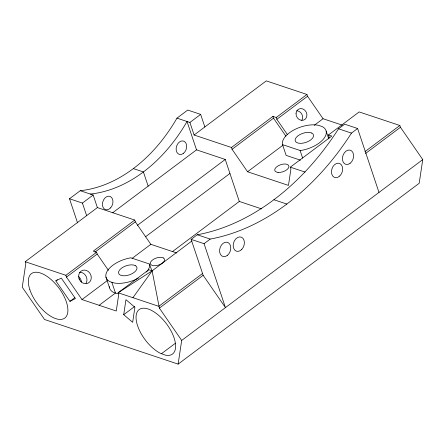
<?xml version="1.0" encoding="UTF-8"?>
<svg xmlns="http://www.w3.org/2000/svg" width="445" height="445" viewBox="0 0 445 445"><rect width="100%" height="100%" fill="white"/><g stroke="black" fill="none" stroke-linecap="round" stroke-linejoin="round"><path stroke-width="0.67" d="M138.295 278.192A22.856 11.431 -18.5 0 1 114.226 282.992L110.204 281.757A22.856 11.431 -18.5 0 1 108.847 268.902A22.856 11.431 -18.5 0 1 130.852 257.805L149.576 264.057L149.531 266.683A22.856 11.431 -18.5 0 1 146.483 271.995M123.716 314.704L125.946 299.68L134.907 307.289L132.677 322.308L123.716 314.704L134.635 306.51M328.749 138.823L329.055 136.765L328.454 134.969L359.165 111.934L399.849 125.484L400.45 127.281L422.75 159.594L419.19 183.279L178.128 364.116L44.55 319.516L22.25 287.203L25.81 263.518L25.209 261.721L97.377 207.587L134.729 220.058L135.33 221.855L150.838 244.322L176.81 252.994M178.128 364.116L181.688 340.436L159.388 308.118L152.123 270.844L148.808 269.737L118.103 292.771L118.704 294.568L116.262 311.011L81.986 299.568L66.483 277.102L65.882 275.305L25.209 261.721M152.123 270.844L118.103 292.771L132.927 297.688L152.123 270.844L191.917 240.984M77.558 222.878L69.492 198.759L80.239 190.699A146.027 105.337 -71.5 0 0 176.971 118.131L187.718 110.065L200.651 114.387L204.856 126.959M69.492 198.759L82.42 203.076L93.172 195.016L97.377 207.587M176.971 118.131L189.904 122.447L200.651 114.387M189.904 122.447L194.109 135.019L266.271 80.884L306.944 94.462L307.545 96.259L323.053 118.726L342.166 125.112M112.574 212.832L196.518 149.854L225.253 159.449L239.304 201.446L261.571 208.883M134.729 220.058L93.272 251.158L96.593 252.265L97.194 254.062L108.435 270.354M194.109 135.019L231.461 147.495L272.918 116.395L276.239 117.502L276.84 119.299L287.303 134.462M55.82 280.884L61.293 278.086L75.416 298.55L69.943 301.354L55.82 280.884L57.455 279.655M94.98 252.126L135.33 221.855M328.454 134.969L331.77 136.075L290.312 167.175L290.913 168.972L288.471 185.415L247.57 171.759L232.062 149.286L273.519 118.186L272.918 116.395M65.882 275.305L96.593 252.265M276.239 117.502L306.944 94.462M66.483 277.102L97.194 254.062M276.84 119.299L307.545 96.259M137.416 225.342L225.253 159.449M145.437 236.84L229.937 173.45M69.943 301.354L74.855 297.666M132.043 258.423L150.838 244.322M247.57 171.759L282.942 145.22M81.986 299.568L107.212 280.645M314.276 125.312L323.053 118.726M99.135 305.292L115.461 293.044L111.856 282.269M172.593 251.492L239.304 201.446M191.128 239.371L204.06 243.688L225.448 307.606L203.148 275.294L191.128 239.371L197.268 234.765A242.314 174.79 -71.5 0 0 338.528 128.794L344.675 124.183L357.602 128.505L378.99 192.424M204.06 243.688L210.201 239.082A242.314 174.79 -71.5 0 0 351.461 133.111L357.602 128.505M202.547 273.497L158.787 306.321L132.927 297.688M364.95 151.662L399.849 125.484M159.388 308.118L203.148 275.294M365.556 153.458L400.45 127.281M161.446 353.714L165.412 355.149A27.785 13.317 53.1 0 0 167.459 325.156A27.785 13.317 53.1 0 0 136.404 314.07A27.785 13.317 53.1 0 0 160.617 353.436L161.446 353.714L175.28 343.34M181.688 340.436L422.75 159.594M282.531 144.631L300.102 150.493L301.265 150.388A22.856 11.431 -18.5 0 0 323.27 139.285A22.856 11.431 -18.5 0 0 321.907 126.43L317.891 125.201A22.856 11.431 -18.5 0 0 293.539 130.151A22.856 11.431 -18.5 0 0 282.531 144.631L286.135 155.405L300.453 160.183M117.83 293.772L113.814 292.537A22.856 11.431 -18.5 0 1 109.403 286.663M290.312 167.175L305.059 172.065M338.528 128.794L351.461 133.111M273.909 199.738L286.841 204.055M133.35 168.599L143.407 171.954L148.152 186.138M80.239 190.699L93.172 195.016M197.268 234.765L210.201 239.082M273.519 118.186L285.924 136.164M326.163 131.103L328.705 138.707M300.102 150.493L302.645 158.103M231.461 147.495L232.062 149.286M196.518 149.854L187.028 121.491A146.027 105.337 -71.5 0 1 90.296 194.053M149.576 264.057L151.912 271.033M82.42 203.076L86.63 215.647M105.954 277.09L109.559 287.865M78.904 278.742A6.998 6.119 62.9 0 1 79.527 279.794M78.376 276.44A6.998 6.119 62.9 0 1 81.457 282.119M296.759 110.788A6.063 5.301 62.9 0 1 301.799 114.181A6.063 5.301 62.9 0 1 301.816 120.278M79.599 272.29A6.998 6.119 62.9 0 1 85.846 275.878A6.998 6.119 62.9 0 1 86.074 283.192M311.739 133.049L310.048 132.532A9.623 4.812 -18.5 0 0 297.866 135.875A9.623 4.812 -18.5 0 0 296.949 142.678L298.639 143.195A9.623 4.812 -18.5 0 0 310.821 139.858A9.623 4.812 -18.5 0 0 311.739 133.049M135.163 265.515L133.472 264.998A9.623 4.812 -18.5 0 0 121.29 268.335A9.623 4.812 -18.5 0 0 120.378 275.138L122.069 275.661A9.623 4.812 -18.5 0 0 134.251 272.318A9.623 4.812 -18.5 0 0 135.163 265.515M163.504 257.983L162.308 257.505A7.42 3.71 -18.5 0 0 150.677 262.016A7.42 3.71 -18.5 0 0 158.398 265.125A7.42 3.71 -18.5 0 0 163.504 257.983M80.467 281.107L79.477 279.577A6.998 6.119 62.9 0 1 84.489 270.065A6.998 6.119 62.9 0 1 90.891 279.961A6.998 6.119 62.9 0 1 80.467 281.107M278.069 172.415A7.42 3.71 -18.5 0 0 288.972 166.608A7.42 3.71 -18.5 0 0 278.481 165.635A7.42 3.71 -18.5 0 0 278.069 172.415M110.577 207.887A6.998 5.051 -71.5 0 0 110.087 196.434A6.998 5.051 -71.5 0 0 102.428 204.7A6.998 5.051 -71.5 0 0 110.577 207.887M183.385 153.419A6.998 5.051 -71.5 0 0 184.636 141.61A6.998 5.051 -71.5 0 0 176.17 148.129A6.998 5.051 -71.5 0 0 183.385 153.419M29.86 289.74A27.785 13.317 53.1 0 0 63.846 318.642A27.785 13.317 53.1 0 0 50.624 279.121A27.785 13.317 53.1 0 0 29.86 289.74M227.228 255.519A7.437 5.362 -71.5 0 0 228.686 242.964A7.437 5.362 -71.5 0 0 219.641 249.751A7.437 5.362 -71.5 0 0 227.228 255.519M241.768 249.422A7.437 5.362 -71.5 0 0 241.413 237.196A7.437 5.362 -71.5 0 0 233.186 245.829A7.437 5.362 -71.5 0 0 241.768 249.422M339.746 175.992A7.437 5.362 -71.5 0 0 339.974 163.615A7.437 5.362 -71.5 0 0 331.453 171.681A7.437 5.362 -71.5 0 0 339.746 175.992M350.059 163.371A7.437 5.362 -71.5 0 0 351.517 150.816A7.437 5.362 -71.5 0 0 342.478 157.602A7.437 5.362 -71.5 0 0 350.059 163.371M296.036 113.214A6.063 5.301 62.9 0 0 303.69 120.105A6.063 5.301 62.9 0 0 304.697 110.104A6.063 5.301 62.9 0 0 296.036 113.214"/></g></svg>
